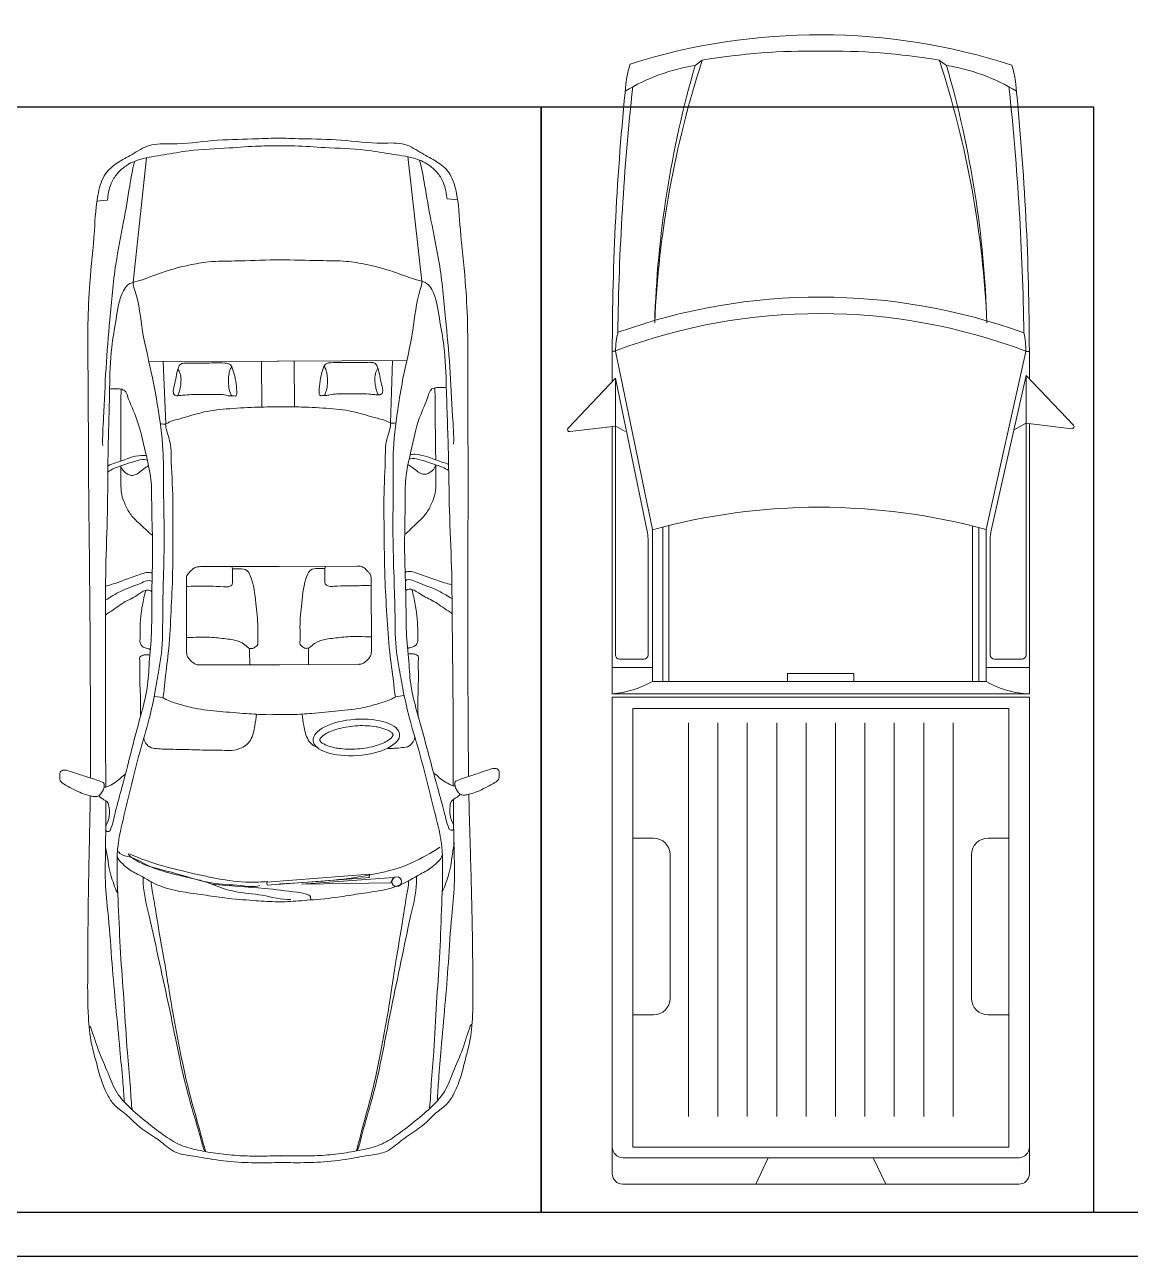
# Model space of a CAD drawing. Header units: millimetres. Extents: x 0 to 265, y 0 to 186.
# Drawn here: x 250.502 to 251.983, y 61.571 to 63.221 of the extents above; entities that cross this region are included whole.
import ezdxf

# ---------------------------------------------------------------- set-up
doc = ezdxf.new("R2010")
doc.units = ezdxf.units.MM
doc.layers.add('ARQ_Mobiliario', color=8, linetype='Continuous', lineweight=18)
doc.layers.add('MURO DE CARGA', color=18, linetype='Continuous', lineweight=30)

# ---------------------------------------------------------------- blocks, each defined once
blk = doc.blocks.new('A$C4F537FD9')
at = {"layer": 'ARQ_Mobiliario'}
for p, q in [((22.5918, 13.354), (22.6244, 13.3782)), ((23.7295, 13.354), (23.6968, 13.3782)), ((22.2318, 12.0616), (22.2171, 12.0616)), ((22.2171, 11.9239), (22.2171, 12.0616)), ((22.2318, 12.0616), (22.3984, 11.2542)), ((24.0883, 12.0599), (23.908, 11.2542)), ((24.0883, 12.0599), (24.1041, 12.0599)), ((24.1041, 12.0599), (24.1041, 11.9369)), ((22.0174, 11.7135), (22.2314, 11.9389)), ((22.2314, 11.9389), (22.3759, 11.2389)), ((22.2314, 10.6876), (22.2314, 11.9389)), ((24.0898, 11.9519), (23.9311, 11.2504)), ((24.3038, 11.7265), (24.0898, 11.9519)), ((24.0898, 11.9519), (24.0898, 10.6876)), ((22.2327, 11.7226), (22.0254, 11.6975)), ((22.2171, 10.8937), (22.2171, 11.7207)), ((22.2327, 11.7226), (22.2761, 11.6975)), ((24.0885, 11.7356), (24.0383, 11.7065)), ((24.0885, 11.7356), (24.2958, 11.7105)), ((24.1041, 11.7337), (24.1041, 10.5114)), ((22.4458, 11.2667), (22.4458, 10.5675)), ((22.4736, 11.2737), (22.4736, 10.5675)), ((23.8476, 11.27), (23.8476, 10.5675)), ((23.8754, 11.2629), (23.8754, 10.5675)), ((22.3794, 11.2028), (22.3794, 10.6876)), ((22.3984, 11.2542), (22.3984, 10.5675)), ((23.908, 11.2542), (23.908, 10.5675)), ((23.927, 11.2114), (23.927, 10.6876)), ((22.2171, 10.5114), (22.2171, 10.8937)), ((22.2504, 10.6686), (22.3604, 10.6686)), ((23.946, 10.6686), (24.0708, 10.6686)), ((22.2171, 10.6306), (22.3984, 10.6306)), ((23.0106, 10.5675), (23.0106, 10.6023)), ((23.0106, 10.6023), (23.3106, 10.6023)), ((23.3106, 10.6023), (23.3106, 10.5675)), ((23.908, 10.6306), (24.1035, 10.6306)), ((22.3984, 10.5675), (23.908, 10.5675)), ((22.2171, 10.5114), (24.1041, 10.5114)), ((22.2171, 8.3399), (22.2171, 10.4959)), ((22.2171, 10.4959), (24.1041, 10.4959)), ((24.1041, 10.4959), (24.1041, 8.3399)), ((22.3097, 8.4593), (22.3097, 10.4444)), ((22.3097, 10.4444), (24.0115, 10.4444)), ((24.0115, 8.4593), (24.0115, 10.4444)), ((22.5621, 8.598), (22.5621, 10.3793)), ((22.6951, 8.598), (22.6951, 10.3793)), ((22.8281, 8.598), (22.8281, 10.3793)), ((22.9611, 8.598), (22.9611, 10.3793)), ((23.0941, 8.598), (23.0941, 10.3793)), ((23.2271, 8.598), (23.2271, 10.3793)), ((23.3601, 8.598), (23.3601, 10.3793)), ((23.4931, 8.598), (23.4931, 10.3793)), ((23.6261, 8.598), (23.6261, 10.3793)), ((23.7591, 8.598), (23.7591, 10.3793)), ((22.3097, 9.8585), (22.4031, 9.8585)), ((24.0115, 9.8585), (23.9181, 9.8585)), ((22.4791, 9.7825), (22.4791, 9.134)), ((23.8421, 9.7825), (23.8421, 9.134)), ((24.1041, 9.4028), (24.1041, 9.4028)), ((22.4031, 9.058), (22.3097, 9.058)), ((23.9181, 9.058), (24.0115, 9.058)), ((24.0115, 8.4593), (22.3097, 8.4593)), ((24.0566, 8.4122), (22.2646, 8.4122)), ((22.8661, 8.2924), (22.9231, 8.4122)), ((23.4551, 8.2924), (23.3981, 8.4122)), ((24.0566, 8.3834), (24.0566, 8.3834)), ((22.2646, 8.2924), (22.2724, 8.2924)), ((24.0566, 8.2924), (22.2646, 8.2924))]:
    blk.add_line(p, q, dxfattribs=at)
for centre, radius, start, end in [((23.1532, 10.6606), 2.8324, 72.0748, 107.4899), ((26.8909, 11.9913), 4.4863, 161.9923, 177.4578), ((23.1206, 10.4114), 3.008, 89.2386, 99.4949), ((23.2006, 10.4114), 3.008, 80.5051, 90.7614), ((19.4303, 11.9913), 4.4863, 2.5422, 18.0077), ((22.736, 12.4699), 0.8958, 99.2662, 120.9227), ((22.7639, 13.2155), 0.4882, 163.336, 173.6378), ((22.3064, 13.3525), 0.0106, 115.0652, 163.3361), ((27.0927, 12.0513), 4.6856, 163.8577, 178.3003), ((23.5852, 12.4699), 0.8958, 59.0773, 80.7338), ((19.2286, 12.0513), 4.6856, 1.6997, 16.1423), ((23.5573, 13.2155), 0.4882, 6.3622, 16.664), ((34.2692, 12.052), 12.052, 174.20163, 179.96262), ((12.052, 12.052), 12.052, 0.03738, 5.79837), ((33.9866, 11.9904), 11.7454, 173.80544, 179.24893), ((12.3346, 11.9904), 11.7454, 0.75107, 6.1981), ((23.1578, 9.6028), 2.7033, 70.0758, 109.7651), ((23.1578, 9.6042), 2.6273, 69.2598, 110.6385), ((22.5462, 12.0613), 0.3144, 164.1909, 179.9504), ((23.7427, 12.065), 0.3456, 359.1488, 13.268), ((22.0243, 11.7069), 0.0095, 136.4958, 276.8985), ((24.2969, 11.7199), 0.0095, 263.1015, 43.5042), ((23.1549, 8.4989), 2.8564, 74.7134, 105.3545), ((22.1894, 11.2028), 0.19, 0, 10.9722), ((24.117, 11.2114), 0.19, 168.1281, 180), ((22.2504, 10.6876), 0.019, 180, 270), ((22.3604, 10.6876), 0.019, 270, 0), ((23.946, 10.6876), 0.019, 180, 270), ((24.0708, 10.6876), 0.019, 270, 0), ((22.1889, 10.9234), 0.413, 273.9152, 300.4724), ((24.1174, 10.9234), 0.413, 239.5276, 266.0848), ((22.4031, 9.7825), 0.076, 0, 90), ((23.9181, 9.7825), 0.076, 90, 180), ((22.4031, 9.134), 0.076, 270, 0), ((23.9181, 9.134), 0.076, 180, 270), ((22.2646, 8.4597), 0.0475, 180, 270), ((24.0566, 8.4597), 0.0475, 270, 0), ((22.2646, 8.3399), 0.0475, 180, 270), ((24.0566, 8.3399), 0.0475, 270, 0)]:
    blk.add_arc(centre, radius, start, end, dxfattribs=at)
blk = doc.blocks.new('A$C51B7106E')
at = {"layer": 'ARQ_Mobiliario'}
for p, q in [((0.8941, 3.3752), (0.4771, 3.346)), ((0.4771, 3.346), (0.4898, 3.368)), ((0.4898, 3.3698), (0.8941, 3.3752)), ((0.5851, 3.3446), (1.0496, 3.3796)), ((1.0515, 3.3668), (0.587, 3.33)), ((0.587, 3.33), (0.5887, 3.3446)), ((1.0496, 3.3796), (1.0515, 3.3668)), ((0.1808, 2.9737), (0.176, 2.9683)), ((1.8068, 2.9801), (1.8116, 2.9748)), ((0.4691, 2.5275), (0.4315, 2.5225)), ((1.522, 2.5316), (1.5596, 2.527)), ((0.9981, 2.3825), (0.6326, 2.3809)), ((0.9942, 2.3825), (1.3596, 2.3838)), ((0.5785, 2.3247), (0.58, 1.9868)), ((1.4142, 2.3279), (1.4154, 1.9901)), ((1, 1.9376), (0.6444, 1.936)), ((0.9958, 1.9376), (1.3513, 1.9388)), ((0.4925, 1.2895), (0.483, 1.0063)), ((1.5084, 1.2934), (1.52, 1.0104)), ((0.9269, 1.2165), (0.9278, 1.0082)), ((1.0745, 1.2171), (1.0753, 1.0088)), ((1.004, 1.0084), (0.4186, 1.0059)), ((0.999, 1.0084), (1.5844, 1.0105)), ((0.3496, 0.6465), (0.4141, 0.0838)), ((1.6563, 0.6516), (1.5962, 0.0885)), ((0.2346, 0.2751), (0.1886, 0.2789)), ((1.7742, 0.2811), (1.8202, 0.2853))]:
    blk.add_line(p, q, dxfattribs=at)
blk.add_circle((0.4645, 3.3641), 0.022, dxfattribs=at)
blk.add_ellipse((0.6463, 2.7115), major_axis=(-0.1957, -0.014), ratio=0.418659, dxfattribs=at)
for points, knots in [([(0.9883, 4.6352), (0.969, 4.6351), (0.909, 4.6361), (0.8057, 4.6347), (0.6886, 4.6211), (0.5908, 4.6018), (0.5044, 4.5908), (0.4337, 4.5221), (0.3499, 4.4778), (0.2914, 4.4106), (0.2386, 4.3774), (0.2012, 4.3209), (0.1737, 4.2512), (0.1542, 4.1703), (0.1286, 4.0776), (0.1176, 3.9495), (0.1194, 3.7668), (0.1227, 3.5113), (0.1295, 3.2505), (0.1356, 3.0587), (0.1372, 2.9806), (0.1374, 2.9691)], [38.78424, 38.78424, 38.78424, 38.78424, 60.961987, 107.588603, 157.189146, 195.362433, 222.981141, 253.838408, 304.60715, 330.780341, 355.011019, 374.928268, 407.089401, 440.613242, 470.209076, 517.177842, 587.262834, 679.689371, 810.034061, 886.325869, 899.579988, 899.579988, 899.579988, 899.579988]), ([(0.9862, 4.6352), (1.0056, 4.6353), (1.0655, 4.6367), (1.1689, 4.6361), (1.286, 4.6234), (1.384, 4.6049), (1.4704, 4.5946), (1.5418, 4.5265), (1.6258, 4.4828), (1.6849, 4.4161), (1.738, 4.3833), (1.7758, 4.3271), (1.8038, 4.2576), (1.824, 4.1769), (1.8503, 4.0844), (1.8624, 3.9563), (1.8619, 3.7737), (1.8607, 3.5181), (1.8559, 3.2573), (1.8513, 3.0655), (1.8504, 2.9874), (1.8502, 2.9758)], [38.78424, 38.78424, 38.78424, 38.78424, 60.961987, 107.588603, 157.189146, 195.362433, 222.981141, 253.838408, 304.60715, 330.780341, 355.011019, 374.928268, 407.089401, 440.613242, 470.209076, 517.177842, 587.262834, 679.689371, 810.034061, 886.325869, 899.579988, 899.579988, 899.579988, 899.579988]), ([(0.9885, 4.6054), (0.9868, 4.6054), (0.9538, 4.6048), (0.8915, 4.6053), (0.7978, 4.6039), (0.7049, 4.5933), (0.6145, 4.5776), (0.5277, 4.5551), (0.453, 4.5042), (0.3772, 4.4453), (0.3054, 4.3842), (0.2404, 4.3129), (0.2079, 4.2192), (0.1619, 4.1206), (0.1446, 4.0532), (0.1284, 4.0114), (0.1252, 4.0105)], [22.587173, 22.587173, 22.587173, 22.587173, 24.47218, 60.415699, 94.073658, 131.741622, 167.449361, 199.388861, 233.366298, 269.934958, 309.623736, 341.659931, 378.649676, 422.568467, 462.988403, 466.814373, 466.814373, 466.814373, 466.814373]), ([(0.9863, 4.6054), (0.988, 4.6054), (1.021, 4.605), (1.0833, 4.6061), (1.177, 4.6053), (1.27, 4.5955), (1.3605, 4.5806), (1.4474, 4.5587), (1.5226, 4.5084), (1.5989, 4.4501), (1.6711, 4.3896), (1.7366, 4.3187), (1.7699, 4.2253), (1.8167, 4.1271), (1.8345, 4.0598), (1.851, 4.0181), (1.8542, 4.0173)], [22.587173, 22.587173, 22.587173, 22.587173, 24.47218, 60.415699, 94.073658, 131.741622, 167.449361, 199.388861, 233.366298, 269.934958, 309.623736, 341.659931, 378.649676, 422.568467, 462.988403, 466.814373, 466.814373, 466.814373, 466.814373]), ([(0.2796, 4.3533), (0.2789, 4.3218), (0.2728, 4.2437), (0.2613, 4.1001), (0.2452, 3.9238), (0.229, 3.7241), (0.2187, 3.5429), (0.1997, 3.3717), (0.2054, 3.2016), (0.2069, 3.0724), (0.2074, 2.9979), (0.2075, 2.9917)], [0, 0, 0, 0, 36.0488, 89.825759, 165.154061, 238.890616, 319.494426, 373.271384, 436.037531, 514.223717, 521.409632, 521.409632, 521.409632, 521.409632]), ([(1.6972, 4.3589), (1.6981, 4.3274), (1.7048, 4.2493), (1.7175, 4.1058), (1.7349, 3.9297), (1.7527, 3.7301), (1.7644, 3.5489), (1.7847, 3.3779), (1.7804, 3.2077), (1.7799, 3.0786), (1.78, 3.0041), (1.78, 2.9978)], [0, 0, 0, 0, 36.0488, 89.825759, 165.154061, 238.890616, 319.494426, 373.271384, 436.037531, 514.223717, 521.409632, 521.409632, 521.409632, 521.409632]), ([(0.9934, 3.4556), (0.9852, 3.4554), (0.9442, 3.454), (0.8606, 3.4477), (0.7529, 3.4387), (0.6473, 3.4209), (0.5499, 3.4078), (0.4486, 3.3854), (0.3713, 3.3362), (0.3073, 3.3045), (0.2777, 3.274), (0.2592, 3.2555), (0.2591, 3.2454)], [21.921761, 21.921761, 21.921761, 21.921761, 31.354982, 68.898305, 118.057673, 155.154927, 191.495615, 231.006951, 272.403623, 296.410848, 311.027552, 322.708625, 322.708625, 322.708625, 322.708625]), ([(0.9904, 3.4556), (0.9986, 3.4554), (1.0396, 3.4544), (1.1233, 3.4487), (1.231, 3.4405), (1.3368, 3.4236), (1.4342, 3.4113), (1.5358, 3.3897), (1.6135, 3.341), (1.6777, 3.3098), (1.7076, 3.2797), (1.7262, 3.2613), (1.7264, 3.2511)], [21.921761, 21.921761, 21.921761, 21.921761, 31.354982, 68.898305, 118.057673, 155.154927, 191.495615, 231.006951, 272.403623, 296.410848, 311.027552, 322.708625, 322.708625, 322.708625, 322.708625]), ([(0.2692, 3.2085), (0.3095, 3.2335), (0.4019, 3.2908), (0.6278, 3.3504), (0.8311, 3.3655), (0.9736, 3.3731), (0.9938, 3.374)], [0, 0, 0, 0, 54.051109, 124.138957, 264.529754, 287.614432, 287.614432, 287.614432, 287.614432]), ([(0.2078, 2.9301), (0.2082, 2.8661), (0.2086, 2.7177), (0.2091, 2.4639), (0.2131, 2.1984), (0.2143, 1.9317), (0.2269, 1.6836), (0.2289, 1.4119), (0.2393, 1.1643), (0.2434, 0.9598), (0.2729, 0.8133), (0.2849, 0.7142), (0.326, 0.6521), (0.3867, 0.6398), (0.4748, 0.6032), (0.5834, 0.5735), (0.701, 0.5537), (0.8319, 0.5555), (0.9368, 0.5504), (1.0018, 0.5511), (1.006, 0.5511)], [544.929067, 544.929067, 544.929067, 544.929067, 618.323653, 714.981673, 835.923725, 922.647506, 1020.671658, 1120.585792, 1233.912311, 1305.200931, 1354.026344, 1405.450525, 1418.000514, 1435.425589, 1472.675224, 1529.175859, 1563.249036, 1609.159911, 1678.769511, 1683.63443, 1683.63443, 1683.63443, 1683.63443]), ([(1.7801, 2.9363), (1.7803, 2.8723), (1.781, 2.7239), (1.7825, 2.47), (1.7806, 2.2046), (1.7815, 1.9378), (1.7708, 1.6897), (1.771, 1.418), (1.7625, 1.1703), (1.76, 0.9658), (1.7317, 0.819), (1.7205, 0.7198), (1.6799, 0.6575), (1.6192, 0.6446), (1.5314, 0.6073), (1.4231, 0.5768), (1.3056, 0.5561), (1.1747, 0.5569), (1.0699, 0.5509), (1.0049, 0.5511), (1.0007, 0.5511)], [544.929067, 544.929067, 544.929067, 544.929067, 618.323653, 714.981673, 835.923725, 922.647506, 1020.671658, 1120.585792, 1233.912311, 1305.200931, 1354.026344, 1405.450525, 1418.000514, 1435.425589, 1472.675224, 1529.175859, 1563.249036, 1609.159911, 1678.769511, 1683.63443, 1683.63443, 1683.63443, 1683.63443]), ([(0.1387, 2.8881), (0.1395, 2.8232), (0.141, 2.6188), (0.1427, 2.2687), (0.1421, 1.8527), (0.14, 1.4577), (0.1437, 1.123), (0.1406, 0.8572), (0.1529, 0.6315), (0.177, 0.4336), (0.1843, 0.2674), (0.2187, 0.1553), (0.2828, 0.1027), (0.3529, 0.0688), (0.4291, 0.017), (0.5594, 0.0276), (0.7127, 0.0051), (0.8728, 0.0041), (0.9704, 0.0004), (1.0084, 0)], [930.531307, 930.531307, 930.531307, 930.531307, 1004.928128, 1164.855753, 1331.756468, 1481.864795, 1617.611394, 1715.41739, 1786.394964, 1876.620542, 1943.407147, 1978.062656, 2006.165201, 2035.08282, 2068.368423, 2107.906157, 2179.115565, 2247.302703, 2290.875136, 2290.875136, 2290.875136, 2290.875136]), ([(1.8496, 2.8948), (1.8492, 2.8299), (1.8494, 2.6255), (1.8504, 2.2755), (1.8543, 1.8594), (1.8595, 1.4644), (1.8585, 1.1297), (1.8636, 0.864), (1.8531, 0.6382), (1.8305, 0.4401), (1.8246, 0.2739), (1.7911, 0.1615), (1.7273, 0.1084), (1.6575, 0.0739), (1.5818, 0.0216), (1.4514, 0.0311), (1.2983, 0.0074), (1.1381, 0.0051), (1.0406, 0.0007), (1.0026, 0)], [930.531307, 930.531307, 930.531307, 930.531307, 1004.928128, 1164.855753, 1331.756468, 1481.864795, 1617.611394, 1715.41739, 1786.394964, 1876.620542, 1943.407147, 1978.062656, 2006.165201, 2035.08282, 2068.368423, 2107.906157, 2179.115565, 2247.302703, 2290.875136, 2290.875136, 2290.875136, 2290.875136]), ([(0.4804, 2.6997), (0.4804, 2.6993), (0.4804, 2.699), (0.4807, 2.6981), (0.4809, 2.6976), (0.4817, 2.6961), (0.4822, 2.6953), (0.4838, 2.6932), (0.4848, 2.6921), (0.4874, 2.6896), (0.489, 2.6883), (0.4938, 2.6847), (0.4975, 2.6824), (0.5063, 2.6779), (0.5114, 2.6756), (0.5227, 2.6715), (0.5289, 2.6695), (0.5423, 2.666), (0.5496, 2.6645), (0.5696, 2.6611), (0.583, 2.6596), (0.611, 2.658), (0.6255, 2.658), (0.6547, 2.6594), (0.6694, 2.6609), (0.6978, 2.6652), (0.7116, 2.668), (0.7374, 2.6748), (0.7494, 2.6788), (0.7684, 2.6865), (0.7758, 2.6901), (0.7887, 2.6974), (0.7942, 2.7011), (0.8016, 2.7072), (0.8041, 2.7096), (0.8081, 2.714), (0.8095, 2.7159), (0.8111, 2.7188), (0.8115, 2.7198), (0.8121, 2.7214), (0.8122, 2.722), (0.8123, 2.7229), (0.8123, 2.7233), (0.8122, 2.724), (0.8121, 2.7244), (0.8117, 2.7255), (0.8114, 2.7263), (0.8102, 2.7281), (0.8094, 2.7292), (0.8071, 2.7317), (0.8057, 2.7331), (0.8021, 2.736), (0.8, 2.7375), (0.7937, 2.7415), (0.789, 2.744), (0.7782, 2.7487), (0.772, 2.7509), (0.7585, 2.755), (0.7511, 2.7568), (0.7354, 2.76), (0.7271, 2.7613), (0.7047, 2.7639), (0.6901, 2.7648), (0.6602, 2.7649), (0.6449, 2.7642), (0.6148, 2.7611), (0.6, 2.7588), (0.5717, 2.7529), (0.5584, 2.7492), (0.5365, 2.7417), (0.5275, 2.738), (0.5117, 2.7303), (0.5049, 2.7263), (0.4954, 2.7196), (0.4921, 2.7169), (0.4869, 2.7118), (0.4849, 2.7095), (0.4825, 2.706), (0.4818, 2.7047), (0.4809, 2.7026), (0.4806, 2.7018), (0.4804, 2.7006), (0.4803, 2.7002), (0.4804, 2.6998), (0.4804, 2.6997), (0.4804, 2.6997)], [0, 0, 0, 0, 0.090998, 0.090998, 0.181995, 0.181995, 0.272993, 0.272993, 0.36399, 0.36399, 0.454988, 0.454988, 0.600892, 0.600892, 0.746796, 0.746796, 0.8927, 0.8927, 1.038604, 1.038604, 1.277597, 1.277597, 1.51659, 1.51659, 1.755583, 1.755583, 1.994575, 1.994575, 2.233568, 2.233568, 2.418434, 2.418434, 2.6033, 2.6033, 2.734374, 2.734374, 2.865447, 2.865447, 2.964727, 2.964727, 3.064007, 3.064007, 3.163287, 3.163287, 3.262567, 3.262567, 3.361848, 3.361848, 3.461128, 3.461128, 3.560408, 3.560408, 3.659688, 3.659688, 3.816331, 3.816331, 3.972974, 3.972974, 4.129617, 4.129617, 4.28626, 4.28626, 4.534086, 4.534086, 4.781912, 4.781912, 5.029737, 5.029737, 5.277563, 5.277563, 5.477491, 5.477491, 5.677418, 5.677418, 5.817515, 5.817515, 5.957612, 5.957612, 6.061674, 6.061674, 6.165736, 6.165736, 6.269799, 6.269799, 6.283185, 6.283185, 6.283185, 6.283185]), ([(0.9971, 2.6083), (0.9763, 2.6081), (0.9265, 2.6092), (0.8363, 2.6017), (0.7288, 2.5924), (0.6252, 2.5813), (0.5464, 2.5588), (0.4979, 2.5437), (0.4751, 2.5314), (0.4691, 2.5275)], [21.876309, 21.876309, 21.876309, 21.876309, 45.663651, 78.990492, 125.47186, 169.571758, 197.895671, 219.355672, 227.531129, 227.531129, 227.531129, 227.531129]), ([(0.9934, 2.6082), (1.0142, 2.6082), (1.064, 2.6097), (1.1542, 2.6029), (1.2618, 2.5945), (1.3655, 2.5843), (1.4445, 2.5624), (1.493, 2.5476), (1.516, 2.5355), (1.522, 2.5316)], [21.876309, 21.876309, 21.876309, 21.876309, 45.663651, 78.990492, 125.47186, 169.571758, 197.895671, 219.355672, 227.531129, 227.531129, 227.531129, 227.531129]), ([(0.4276, 1.7922), (0.417, 1.7862), (0.3971, 1.7641), (0.3624, 1.7335), (0.3257, 1.6957), (0.3062, 1.6545), (0.289, 1.6128), (0.2859, 1.5576), (0.2873, 1.5108), (0.2874, 1.4808), (0.2874, 1.4778), (0.2874, 1.4776)], [0, 0, 0, 0, 13.971796, 33.322499, 53.523289, 73.528009, 85.167077, 105.021307, 135.917075, 139.153772, 139.372111, 139.372111, 139.372111, 139.372111]), ([(1.5693, 1.7967), (1.5799, 1.7908), (1.6, 1.7688), (1.635, 1.7385), (1.672, 1.701), (1.6917, 1.6599), (1.7093, 1.6184), (1.7129, 1.5632), (1.7118, 1.5164), (1.7119, 1.4864), (1.712, 1.4834), (1.712, 1.4832)], [0, 0, 0, 0, 13.971796, 33.322499, 53.523289, 73.528009, 85.167077, 105.021307, 135.917075, 139.153772, 139.372111, 139.372111, 139.372111, 139.372111]), ([(0.2875, 1.4552), (0.2877, 1.4173), (0.2887, 1.3335), (0.2904, 1.2255), (0.2899, 1.1552), (0.292, 1.131)], [147.919648, 147.919648, 147.919648, 147.919648, 191.324249, 243.994999, 271.80382, 271.80382, 271.80382, 271.80382]), ([(1.712, 1.4608), (1.7121, 1.4229), (1.7117, 1.3391), (1.7109, 1.2311), (1.712, 1.1608), (1.7101, 1.1366)], [147.919648, 147.919648, 147.919648, 147.919648, 191.324249, 243.994999, 271.80382, 271.80382, 271.80382, 271.80382]), ([(1.0031, 1.2154), (0.9963, 1.2155), (0.9601, 1.2159), (0.8812, 1.2161), (0.7709, 1.2224), (0.657, 1.2339), (0.5715, 1.2646), (0.5157, 1.2751), (0.4913, 1.2906), (0.4787, 1.289), (0.471, 1.2895), (0.4673, 1.2879)], [18.271383, 18.271383, 18.271383, 18.271383, 26.153451, 59.702915, 108.681208, 152.905056, 190.159744, 212.276814, 217.877245, 221.857113, 226.441, 226.441, 226.441, 226.441]), ([(0.9983, 1.2154), (1.0052, 1.2155), (1.0413, 1.2163), (1.1202, 1.2171), (1.2305, 1.2242), (1.3443, 1.2366), (1.4296, 1.268), (1.4853, 1.2789), (1.5096, 1.2946), (1.5221, 1.2931), (1.5299, 1.2936), (1.5335, 1.2921)], [18.271383, 18.271383, 18.271383, 18.271383, 26.153451, 59.702915, 108.681208, 152.905056, 190.159744, 212.276814, 217.877245, 221.857113, 226.441, 226.441, 226.441, 226.441]), ([(1.0025, 0.0354), (1.0302, 0.0353), (1.1034, 0.0347), (1.2368, 0.0473), (1.3821, 0.0501), (1.515, 0.0765), (1.6133, 0.0885), (1.6857, 0.1194), (1.7296, 0.1592), (1.7562, 0.2005), (1.7685, 0.2434), (1.7706, 0.2702), (1.7732, 0.2827)], [13.370379, 13.370379, 13.370379, 13.370379, 45.120592, 97.214032, 166.958182, 211.090255, 252.338732, 280.064723, 299.570016, 319.525121, 335.506815, 350.230042, 350.230042, 350.230042, 350.230042]), ([(1.0082, 0.0355), (0.9805, 0.0351), (0.9074, 0.0339), (0.7738, 0.0455), (0.6285, 0.0471), (0.4954, 0.0725), (0.3971, 0.0837), (0.3244, 0.114), (0.2802, 0.1535), (0.2532, 0.1945), (0.2406, 0.2374), (0.2383, 0.2641), (0.2356, 0.2767)], [13.370379, 13.370379, 13.370379, 13.370379, 45.120592, 97.214032, 166.958182, 211.090255, 252.338732, 280.064723, 299.570016, 319.525121, 335.506815, 350.230042, 350.230042, 350.230042, 350.230042])]:
    blk.add_open_spline(points, degree=3, knots=knots, dxfattribs=at)
for points, start_tangent, end_tangent in [([(0.6411, 4.5796), (0.6233, 4.5174), (0.5819, 4.371), (0.5328, 4.1624), (0.4877, 3.9338), (0.4446, 3.7273), (0.3995, 3.5147), (0.3741, 3.3684), (0.3742, 3.3423)], (-0.351026, -0.936366), (0.049282, -0.998785)), ([(0.6471, 4.5836), (0.6195, 4.4813), (0.5762, 4.3188), (0.5369, 4.1384), (0.5017, 3.9439), (0.4647, 3.7073), (0.4316, 3.5069), (0.416, 3.4106), (0.4101, 3.3685), (0.4102, 3.3585)], (-0.296757, -0.954953), (-0.066867, -0.997762)), ([(1.3279, 4.5863), (1.3563, 4.4842), (1.4009, 4.3221), (1.4415, 4.1419), (1.4783, 3.9477), (1.5171, 3.7115), (1.5519, 3.5113), (1.5682, 3.4152), (1.5744, 3.3731), (1.5744, 3.3631)], (0.304253, -0.952591), (0.074707, -0.997206)), ([(1.3339, 4.5823), (1.3521, 4.5202), (1.3947, 4.3741), (1.4455, 4.166), (1.4923, 3.9378), (1.5371, 3.7316), (1.5839, 3.5194), (1.6104, 3.3732), (1.6105, 3.3472)], (0.358375, -0.933578), (-0.04143, -0.999141)), ([(0.3154, 4.3876), (0.3078, 4.2773), (0.2964, 4.1331), (0.2834, 3.9126), (0.2703, 3.7082), (0.2612, 3.4918), (0.2561, 3.2855), (0.2604, 3.2014), (0.2891, 3.0612), (0.3136, 2.9627), (0.3645, 2.7686), (0.4072, 2.6206), (0.4339, 2.5017), (0.4523, 2.4016), (0.4646, 2.3256), (0.4714, 2.1613), (0.4761, 1.9871), (0.4808, 1.7943), (0.4799, 1.5539), (0.4786, 1.4072), (0.4555, 1.2048), (0.4339, 1.0801), (0.3908, 0.8695), (0.3576, 0.6851), (0.3498, 0.645)], (-0.14207, -0.989857), (0.110631, -0.993862)), ([(1.6611, 4.3929), (1.6695, 4.2827), (1.682, 4.1385), (1.6968, 3.9182), (1.7116, 3.7139), (1.7223, 3.4976), (1.7291, 3.2913), (1.7254, 3.2071), (1.6978, 3.0668), (1.6741, 2.9681), (1.6247, 2.7736), (1.5832, 2.6252), (1.5575, 2.5061), (1.5398, 2.4059), (1.5281, 2.3297), (1.5226, 2.1655), (1.5192, 1.9912), (1.516, 1.7984), (1.5189, 1.558), (1.5213, 1.4113), (1.546, 1.2091), (1.5685, 1.0845), (1.6133, 0.8743), (1.648, 0.6901), (1.6561, 0.6501)], (0.149846, -0.988709), (-0.102816, -0.9947)), ([(0.2571, 3.4075), (0.2413, 3.3694), (0.2275, 3.3293), (0.2177, 3.2792), (0.2079, 3.217), (0.2041, 3.1869)], (-0.598799, -0.800899), (0.022489, -0.999747)), ([(0.8524, 3.4468), (0.8546, 3.4314), (0.8723, 3.4204), (0.9163, 3.4118), (1.0616, 3.3948), (1.2971, 3.376)], (0.216457, -0.976292), (0.994468, -0.105036)), ([(0.9426, 3.445), (1.0725, 3.4257), (1.1957, 3.4086), (1.2398, 3.3978), (1.3367, 3.363), (1.405, 3.3457), (1.4953, 3.324), (1.5878, 3.2914), (1.6804, 3.25), (1.7223, 3.2281)], (0.99861, 0.0527), (0.336607, -0.941645)), ([(1.727, 3.4133), (1.7432, 3.3753), (1.7573, 3.3353), (1.7675, 3.2853), (1.7778, 3.2232), (1.7819, 3.1932)], (0.605075, -0.796168), (-0.014631, -0.999893)), ([(1.6717, 3.2389), (1.5769, 3.2759), (1.4271, 3.3171), (1.24, 3.356), (1.0903, 3.3663), (1.0463, 3.3639)], (-0.911453, 0.411403), (-0.999991, -0.004327)), ([(1.0837, 3.3817), (1.1695, 3.3821), (1.3037, 3.3694), (1.4821, 3.3218), (1.6518, 3.263), (1.6783, 3.2389)], (0.96258, 0.270998), (0.557918, -0.829896)), ([(0.2279, 3.1233), (0.2252, 3.128), (0.2197, 3.1307), (0.2139, 3.131), (0.2092, 3.1297), (0.2055, 3.1266)], (-0.272742, 0.962087), (-0.590019, -0.807389)), ([(0.2278, 3.1239), (0.2517, 3.0383), (0.2807, 2.9325), (0.3217, 2.7798), (0.3678, 2.6102), (0.3986, 2.4826), (0.4091, 2.3683), (0.4198, 2.2355), (0.422, 2.1023), (0.4282, 1.8384), (0.4256, 1.6446), (0.4227, 1.5387), (0.3997, 1.4175), (0.3601, 1.2644), (0.3202, 1.1617), (0.3086, 1.1381), (0.2885, 1.1296), (0.265, 1.1278), (0.2532, 1.1278), (0.2398, 1.1294)], (0.3479, -0.937532), (-0.885624, 0.464403)), ([(1.7586, 3.13), (1.7354, 3.0441), (1.7072, 2.9382), (1.6674, 2.785), (1.6227, 2.6151), (1.5929, 2.4872), (1.5832, 2.3729), (1.5736, 2.2401), (1.5724, 2.1068), (1.5683, 1.8429), (1.5724, 1.6491), (1.5761, 1.5432), (1.6001, 1.4223), (1.6409, 1.2694), (1.6816, 1.167), (1.6934, 1.1436), (1.7136, 1.1352), (1.7371, 1.1336), (1.7489, 1.1337), (1.7623, 1.1354)], (-0.34052, -0.940237), (0.881947, 0.471349)), ([(1.7585, 3.1293), (1.7612, 3.1341), (1.7666, 3.1368), (1.7724, 3.1372), (1.7772, 3.1358), (1.7809, 3.1328)], (0.265171, 0.964201), (0.596347, -0.802727)), ([(0.2052, 3.1054), (0.2132, 3.0935), (0.2223, 3.0626), (0.2224, 3.0237), (0.2146, 2.9978), (0.1937, 2.9837), (0.1808, 2.9737)], (0.728369, -0.685185), (-0.732989, -0.680241)), ([(1.7814, 3.1116), (1.7735, 3.0996), (1.7646, 3.0687), (1.7648, 3.0298), (1.7728, 3.0039), (1.7938, 2.99), (1.8068, 2.9801)], (-0.722961, -0.690888), (0.738313, -0.674459)), ([(0.1998, 2.9299), (0.1928, 2.9485), (0.1805, 2.9655), (0.1693, 2.9718), (0.1555, 2.9723), (0.137, 2.969), (0.1073, 2.9598), (0.0723, 2.9443), (0.0374, 2.926), (0.0146, 2.9121), (0.0019, 2.8972), (0.0004, 2.8823), (0.0004, 2.8669), (0.0058, 2.8568), (0.0143, 2.8526), (0.043, 2.8565), (0.0817, 2.8694), (0.1326, 2.8861), (0.1644, 2.8968), (0.1935, 2.9081), (0.1993, 2.9119), (0.2004, 2.9198), (0.1998, 2.9294)], (0.007566, 0.999971), (-0.260401, 0.965501)), ([(1.7881, 2.9362), (1.795, 2.9548), (1.8071, 2.9718), (1.8183, 2.9783), (1.8321, 2.9788), (1.8507, 2.9757), (1.8804, 2.9668), (1.9155, 2.9515), (1.9506, 2.9336), (1.9735, 2.9198), (1.9863, 2.905), (1.9879, 2.8901), (1.988, 2.8747), (1.9827, 2.8646), (1.9742, 2.8603), (1.9455, 2.8639), (1.9067, 2.8766), (1.8557, 2.8928), (1.8238, 2.9034), (1.7946, 2.9144), (1.7887, 2.9181), (1.7877, 2.9261), (1.7881, 2.9356)], (-0.015425, 0.999881), (0.252804, 0.967518)), ([(0.1999, 2.9312), (0.2162, 2.9275), (0.2348, 2.9183), (0.2661, 2.8984), (0.2867, 2.8798), (0.296, 2.872)], (0.999508, -0.031378), (0.629785, -0.776769)), ([(1.788, 2.9374), (1.7718, 2.9336), (1.7532, 2.9243), (1.7221, 2.9041), (1.7017, 2.8854), (1.6924, 2.8775)], (-0.99923, -0.039233), (-0.623661, -0.781695)), ([(0.5029, 2.761), (0.4732, 2.7608), (0.4398, 2.7577), (0.4079, 2.7501), (0.3938, 2.7367), (0.3813, 2.7121)], (-0.998727, 0.05044), (-0.254503, -0.967072)), ([(0.8919, 2.6058), (0.8843, 2.6578), (0.8639, 2.7224), (0.8415, 2.7476), (0.8183, 2.7594)], (-0.125963, 0.992035), (-0.917778, 0.397095)), ([(1.0986, 2.6066), (1.1058, 2.6587), (1.1257, 2.7235), (1.1478, 2.7488), (1.171, 2.7608)], (0.118162, 0.992994), (0.914628, 0.404296)), ([(1.171, 2.7608), (1.2539, 2.7699), (1.343, 2.7686), (1.4407, 2.7656), (1.4863, 2.7648)], (0.877389, 0.47978), (0.998759, -0.049799)), ([(1.4863, 2.7648), (1.5161, 2.7649), (1.5495, 2.7621), (1.5815, 2.7548), (1.5956, 2.7414), (1.6083, 2.7169)], (0.9983, 0.058288), (0.262097, -0.965042)), ([(0.3675, 2.6117), (0.3678, 2.5286), (0.3657, 2.4137), (0.3659, 2.3569), (0.3672, 2.3436), (0.3737, 2.3376), (0.3878, 2.3337), (0.4038, 2.3333), (0.4118, 2.3343)], (0.011572, -0.999933), (0.9946, 0.103787)), ([(1.623, 2.6167), (1.6233, 2.5335), (1.6263, 2.4186), (1.6265, 2.3619), (1.6254, 2.3486), (1.6189, 2.3425), (1.6049, 2.3385), (1.5888, 2.3379), (1.5808, 2.3389)], (-0.003712, -0.999993), (-0.995385, 0.095967)), ([(0.4687, 2.5294), (0.4785, 2.4602), (0.4954, 2.3259), (0.5083, 2.1577), (0.5172, 1.9881), (0.5208, 1.7723), (0.5214, 1.6307), (0.5154, 1.4373), (0.5127, 1.3852), (0.5039, 1.3464), (0.4937, 1.3106), (0.4923, 1.2913)], (0.235257, -0.971933), (0.207292, -0.978279)), ([(1.5223, 2.5335), (1.5131, 2.4643), (1.4973, 2.3299), (1.4857, 2.1615), (1.4782, 1.9919), (1.4762, 1.7761), (1.4767, 1.6345), (1.4842, 1.4411), (1.4874, 1.389), (1.4965, 1.3503), (1.507, 1.3146), (1.5086, 1.2953)], (-0.22761, -0.973752), (-0.199596, -0.979878)), ([(0.6331, 2.3807), (0.6184, 2.3775), (0.6024, 2.3667), (0.5869, 2.3492), (0.5798, 2.3363), (0.5785, 2.3229)], (-0.999936, 0.01131), (0.004327, -0.999991)), ([(1.3592, 2.3835), (1.3739, 2.3805), (1.39, 2.3698), (1.4056, 2.3525), (1.4128, 2.3395), (1.4142, 2.3262)], (0.999816, 0.019169), (0.003533, -0.999994)), ([(0.4139, 2.3086), (0.3959, 2.3035), (0.3784, 2.2949), (0.3694, 2.2813), (0.368, 2.2612), (0.3693, 2.2051), (0.374, 2.1444), (0.3869, 2.0757), (0.3955, 2.0422)], (-0.899785, -0.436333), (0.314435, -0.949279)), ([(0.7911, 1.9474), (0.8215, 1.9476), (0.8536, 1.9545), (0.8687, 1.9782), (0.8936, 2.1036), (0.9015, 2.212), (0.9013, 2.2729), (0.8978, 2.2949), (0.891, 2.3), (0.8774, 2.3084), (0.8707, 2.3083), (0.8656, 2.3083), (0.8538, 2.3015), (0.8302, 2.2828), (0.7829, 2.2673), (0.7136, 2.2586), (0.6341, 2.2548), (0.58, 2.2563)], (0.999883, -0.015295), (-0.995108, -0.098795)), ([(1.2046, 1.9491), (1.1742, 1.949), (1.142, 1.9556), (1.1267, 1.9793), (1.1009, 2.1044), (1.0921, 2.2127), (1.0918, 2.2737), (1.0952, 2.2957), (1.1019, 2.3008), (1.1154, 2.3093), (1.1222, 2.3093), (1.1272, 2.3093), (1.1391, 2.3026), (1.1628, 2.2841), (1.2102, 2.269), (1.2796, 2.2608), (1.3591, 2.2577), (1.4132, 2.2596)], (-0.999732, -0.023153), (0.995854, -0.090971)), ([(1.5789, 2.3131), (1.597, 2.3082), (1.6145, 2.2997), (1.6236, 2.2862), (1.6252, 2.2662), (1.6244, 2.21), (1.6201, 2.1493), (1.6078, 2.0805), (1.5994, 2.0469)], (0.903187, -0.429247), (-0.306964, -0.951721)), ([(0.4231, 2.0488), (0.4123, 2.042), (0.3947, 2.0419), (0.3566, 2.0634), (0.2954, 2.0958), (0.2315, 2.1389), (0.2138, 2.151)], (-0.415675, -0.909513), (-0.705714, 0.708497)), ([(1.5718, 2.0533), (1.5826, 2.0466), (1.6003, 2.0466), (1.6382, 2.0685), (1.6991, 2.1013), (1.7626, 2.1449), (1.7802, 2.1572)], (0.422811, -0.906218), (0.700123, 0.714022)), ([(0.4233, 2.0013), (0.4111, 1.9972), (0.3785, 2.0065), (0.2903, 2.0414), (0.2413, 2.067), (0.2141, 2.0832)], (-0.558696, -0.829373), (-0.8786, 0.477558)), ([(1.5719, 2.0058), (1.5841, 2.0018), (1.6167, 2.0114), (1.7047, 2.047), (1.7534, 2.073), (1.7805, 2.0893)], (0.565197, -0.824956), (0.874819, 0.484449)), ([(0.4248, 1.966), (0.414, 1.9605), (0.3855, 1.9645), (0.3176, 1.9873), (0.2483, 2.0114), (0.2158, 2.0208)], (-0.394994, -0.918684), (-0.969168, 0.246401)), ([(0.786, 1.9373), (0.7893, 1.9576), (0.7891, 2.005), (0.7875, 2.0167), (0.7815, 2.0233), (0.7703, 2.0278), (0.7473, 2.0277), (0.6848, 2.0252), (0.6343, 2.0249), (0.5882, 2.0247), (0.5801, 2.0247)], (0.428471, 0.903556), (-0.989627, -0.143661)), ([(1.2097, 1.9389), (1.2063, 1.9592), (1.2061, 2.0066), (1.2077, 2.0183), (1.2136, 2.025), (1.2247, 2.0295), (1.2477, 2.0296), (1.3103, 2.0276), (1.3608, 2.0278), (1.4068, 2.028), (1.415, 2.028)], (-0.43556, 0.90016), (0.990726, -0.135878)), ([(1.5707, 1.9705), (1.5816, 1.9651), (1.61, 1.9693), (1.6777, 1.9926), (1.7468, 2.0173), (1.7793, 2.0269)], (0.402203, -0.915551), (0.967201, 0.254011)), ([(0.6448, 1.936), (0.6248, 1.9382), (0.6073, 1.9479), (0.593, 1.9626), (0.5845, 1.9728), (0.58, 1.988)], (-0.999908, 0.013544), (-0.004327, 0.999991)), ([(1.3509, 1.9388), (1.371, 1.9411), (1.3883, 1.951), (1.4025, 1.9658), (1.411, 1.9761), (1.4154, 1.9912)], (0.999771, 0.021403), (-0.003533, 0.999994)), ([(0.4129, 1.4764), (0.397, 1.4876), (0.3733, 1.5055), (0.3508, 1.519), (0.3305, 1.52), (0.3136, 1.512), (0.3002, 1.5018), (0.2879, 1.4804)], (-0.812033, 0.583611), (-0.391045, -0.920372)), ([(1.5865, 1.481), (1.6022, 1.4923), (1.6258, 1.5105), (1.6483, 1.5241), (1.6685, 1.5253), (1.6854, 1.5174), (1.699, 1.5073), (1.7115, 1.486)], (0.807421, 0.589976), (0.398266, -0.91727)), ([(1.5916, 1.4571), (1.6051, 1.4544), (1.6458, 1.4614), (1.7162, 1.4847), (1.769, 1.5093)], (0.926761, -0.375652), (0.808025, 0.589148)), ([(0.408, 1.4525), (0.3944, 1.4497), (0.3537, 1.4563), (0.2831, 1.4791), (0.2301, 1.5033)], (-0.92378, -0.382924), (-0.812631, 0.582779)), ([(0.4026, 1.4334), (0.381, 1.4306), (0.328, 1.4412), (0.2628, 1.464), (0.2302, 1.4761)], (-0.938206, -0.346077), (-0.919253, 0.393667)), ([(1.5971, 1.4381), (1.6188, 1.4355), (1.6716, 1.4465), (1.7366, 1.4698), (1.7691, 1.4822)], (0.940897, -0.338692), (0.91613, 0.40088)), ([(0.2063, 1.3848), (0.2109, 1.2587), (0.2238, 1.0343), (0.2428, 0.8161), (0.2719, 0.5638), (0.3088, 0.3716), (0.3375, 0.2115), (0.36, 0.1014)], (-0.031335, -0.999509), (0.2721, -0.962269)), ([(1.7938, 1.3911), (1.7902, 1.2649), (1.779, 1.0405), (1.7618, 0.822), (1.7346, 0.5695), (1.6993, 0.3771), (1.6718, 0.2167), (1.6502, 0.1064)], (0.03919, -0.999232), (-0.264528, -0.964378)), ([(0.8124, 1.1629), (0.814, 1.1353), (0.8083, 1.0854), (0.798, 1.0466), (0.7906, 1.0287), (0.7825, 1.0212), (0.7617, 1.0159), (0.711, 1.0149), (0.6329, 1.0146), (0.5927, 1.0144), (0.5711, 1.0158), (0.5629, 1.0187), (0.5501, 1.0381), (0.5403, 1.0768), (0.5327, 1.1147), (0.528, 1.1505), (0.5295, 1.155), (0.5392, 1.161), (0.5578, 1.1611), (0.5809, 1.1589), (0.6196, 1.1569), (0.6605, 1.157), (0.7007, 1.1572), (0.735, 1.1574), (0.767, 1.1612), (0.7848, 1.165), (0.802, 1.1651), (0.8124, 1.1636)], (0.339132, -0.940739), (0.420277, -0.907396)), ([(0.5466, 1.1618), (0.5541, 1.1461), (0.5602, 1.1208), (0.5625, 1.0955), (0.5604, 1.0664), (0.5553, 1.053), (0.5494, 1.0418)], (0.647964, -0.761671), (-0.630532, -0.776163)), ([(0.7923, 1.165), (0.7842, 1.1486), (0.7783, 1.1188), (0.7777, 1.086), (0.7816, 1.0562), (0.7869, 1.0413), (0.7921, 1.0324)], (-0.646148, -0.763212), (0.437396, -0.899269)), ([(1.1895, 1.1644), (1.1881, 1.1368), (1.1942, 1.0869), (1.2048, 1.0482), (1.2123, 1.0303), (1.2205, 1.0229), (1.2413, 1.0178), (1.292, 1.0172), (1.3701, 1.0175), (1.4103, 1.0176), (1.4319, 1.0192), (1.4401, 1.0222), (1.4527, 1.0416), (1.4622, 1.0804), (1.4696, 1.1184), (1.4739, 1.1542), (1.4724, 1.1587), (1.4627, 1.1646), (1.4441, 1.1645), (1.421, 1.1622), (1.3823, 1.1598), (1.3413, 1.1597), (1.3011, 1.1596), (1.2669, 1.1594), (1.2349, 1.1631), (1.217, 1.1667), (1.1999, 1.1667), (1.1894, 1.1651)], (-0.331728, -0.943375), (-0.413132, -0.910671)), ([(1.2095, 1.1667), (1.2178, 1.1503), (1.2239, 1.1205), (1.2247, 1.0878), (1.2211, 1.0579), (1.2159, 1.043), (1.2108, 1.0341)], (0.652127, -0.75811), (-0.430314, -0.902679)), ([(1.4552, 1.1653), (1.4479, 1.1496), (1.442, 1.1243), (1.4398, 1.0989), (1.4422, 1.0699), (1.4474, 1.0565), (1.4534, 1.0453)], (-0.641957, -0.76674), (0.636613, -0.771184))]:
    blk.add_spline(points, degree=3, dxfattribs=dict(at, start_tangent=start_tangent, end_tangent=end_tangent))
for points in [[(0.8633, 2.3817), (0.8636, 2.3081)], [(1.129, 2.3827), (1.1292, 2.3091)]]:
    blk.add_spline(points, degree=3, dxfattribs=at)

msp = doc.modelspace()

# ---------------------------------------------------------------- linework, layer by layer
for points in [[(251.1942, 61.6302), (251.1942, 63.1105), (250.454, 63.1105), (250.454, 61.6302)], [(251.9343, 61.6302), (251.9343, 63.1105), (251.1942, 63.1105), (251.1942, 61.6302)]]:
    msp.add_lwpolyline(points, close=True)
at = {"layer": 'MURO DE CARGA'}
msp.add_lwpolyline([(246.3183, 61.6302), (252.0913, 61.6302), (252.0913, 61.571), (246.3183, 61.571)], close=True, dxfattribs=at)

# ---------------------------------------------------------------- block references
at = {"layer": 'ARQ_Mobiliario', "xscale": 0.2960546847740803, "yscale": 0.2960546847740803, "zscale": 0.2960546847740803}
msp.add_blockref('A$C4F537FD9', (244.7118, 59.2127), dxfattribs=at)
at = {"layer": 'ARQ_Mobiliario', "xscale": 0.2960546847740803, "yscale": 0.2960546847740803, "zscale": 0.2960546847740803, "rotation": 180}
msp.add_blockref('A$C51B7106E', (251.1379, 63.0689), dxfattribs=at)

doc.saveas('drawing.dxf')
